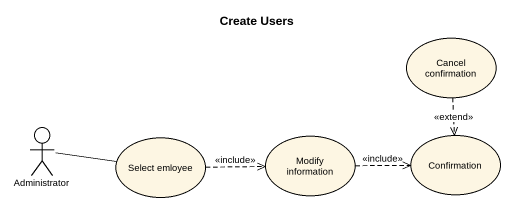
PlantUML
@startuml
title Create Users
usecase "Cancel confirmation" as Cancel_confirmation
actor Administrator
usecase "Select emloyee" as Select_emloyee
usecase "Modify information" as Modify_information
usecase Confirmation
Cancel_confirmation ..> Confirmation : <<extend>>
Administrator -right- Select_emloyee
Select_emloyee .right.> Modify_information : <<include>>
Modify_information .right.> Confirmation : <<include>>
@enduml
